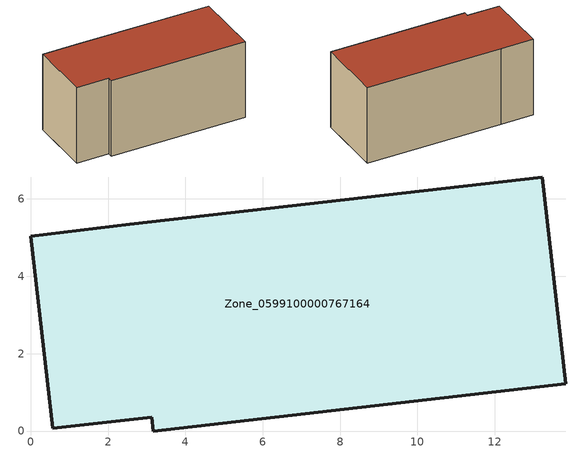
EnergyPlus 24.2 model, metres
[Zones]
Zone_0599100000767164
 floor ground (C_G): 13.22,6.57 13.83,1.22 3.17,0 3.13,0.36 0.57,0.07 0,5.04 2.56,5.35 z0
 wall outside (C_F): 2.56,5.35 0,5.04 0.57,0.07 3.13,0.36 3.17,0 13.83,1.22 13.22,6.57 2.56,5.35 z0:6.27
 roof outside (C_R): 13.22,6.57 2.56,5.35 0,5.04 0.57,0.07 3.13,0.36 3.17,0 13.83,1.22 z6.27
[BUILDING]
Pand.0599100000767164: North Axis=0; Terrain=City; Loads Convergence Tolerance Value=0.04; Temperature Convergence Tolerance Value=0.4; Solar Distribution=FullExterior; Maximum Number of Warmup Days=25; Minimum Number of Warmup Days=1
[Site:Location]
Rotterdam.The.Hague.AP_ZH_NLD Design_Conditions: Latitude=51.96; Longitude=4.45; Time Zone=1; Elevation=-4.5
[SITE:GROUNDTEMPERATURE:BUILDINGSURFACE]
18, 18, 18, 18, 18, 18, 18, 18, 18, 18, 18, 18
[MATERIAL] Thermal Absorptance=0.9; Solar Absorptance=0.7; Visible Absorptance=0.7
Name | Roughness | Thickness | Conductivity | Density | Specific Heat
G.TC.2006-2014 | MediumSmooth | 0.15 | 0.06 | 540 | 1210
F.TC.2006-2014 | Rough | 0.3 | 0.12 | 1920 | 840
R.TC.2006-2014 | MediumRough | 0.2 | 0.08 | 1500 | 1000
[CONSTRUCTION]
C_G: G.TC.2006-2014
C_F: F.TC.2006-2014
C_R: R.TC.2006-2014
[ZONE]
Zone_0599100000767164: Type=1; Multiplier=1; Ceiling Height=Autocalculate; Volume=Autocalculate; Floor Area=autocalculate; Part of Total Floor Area=Yes
[ZONEINFILTRATION:DESIGNFLOWRATE]
Infil_Zone_0599100000767164: Zone or ZoneList or Space or SpaceList=Zone_0599100000767164; Schedule=AlwaysOn; Design Flow Rate Calculation Method=Flow/Area; Flow Rate per Floor Area=0.0015; Constant Term Coefficient=1; Temperature Term Coefficient=0; Velocity Term Coefficient=0; Velocity Squared Term Coefficient=0
[HVACTEMPLATE:ZONE:IDEALLOADSAIRSYSTEM]
Zone_0599100000767164: Maximum Heating Supply Air Temperature=50; Minimum Cooling Supply Air Temperature=13; Maximum Heating Supply Air Humidity Ratio=0.0156; Minimum Cooling Supply Air Humidity Ratio=0.0077; Heating Limit=NoLimit; Cooling Limit=NoLimit; Dehumidification Control Type=ConstantSensibleHeatRatio; Cooling Sensible Heat Ratio=0.7; Dehumidification Setpoint=60; Humidification Control Type=None; Humidification Setpoint=30; Outdoor Air Method=None; Outdoor Air Flow Rate per Person=0.00944; Outdoor Air Flow Rate per Zone Floor Area=0; Outdoor Air Flow Rate per Zone=0; Demand Controlled Ventilation Type=None; Outdoor Air Economizer Type=NoEconomizer; Heat Recovery Type=None; Sensible Heat Recovery Effectiveness=0.7; Latent Heat Recovery Effectiveness=0.65
[ZONECONTROL:THERMOSTAT]
ThermostatControl_Zone_0599100000767164: Zone or ZoneList=Zone_0599100000767164; Control Type Schedule=DualSetpointControlType; Control 1=Thermostat_Zone_0599100000767164; Temperature Difference Between Cutout And Setpoint=0
[THERMOSTATSETPOINT:DUALSETPOINT]
Thermostat_Zone_0599100000767164: Heating Setpoint Temperature Schedule=HeatingSetpoint_Zone_0599100000767164; Cooling Setpoint Temperature Schedule=CoolingSetpoint_Zone_0599100000767164
[SCHEDULE:COMPACT]
HeatingSetpoint_Zone_0599100000767164: Through: 12/31, For: AllDays, Until: 24:00, 21
CoolingSetpoint_Zone_0599100000767164: Through: 12/31, For: AllDays, Until: 24:00, 24
DualSetpointControlType: Through: 12/31, For: AllDays, Until: 24:00, 4
AlwaysOn: Through: 12/31, For: AllDays, Until: 24:00, 1
